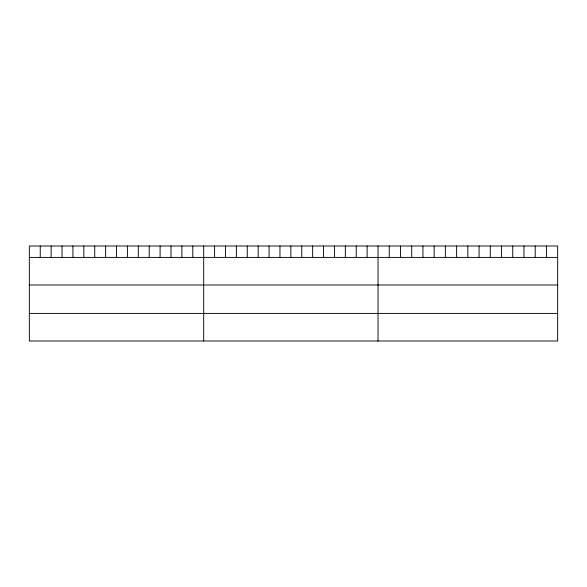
<?xml version="1.0" encoding="UTF-8"?>
<svg xmlns="http://www.w3.org/2000/svg" width="587" height="587" viewBox="0 0 587 587"><rect width="100%" height="100%" fill="white"/><g stroke="black" fill="none" stroke-linecap="round" stroke-linejoin="round"><path stroke-width="0.88" d="M557.65 257.407L557.65 341.003L29.35 341.003L29.35 245.997L557.65 245.997L557.65 257.407L29.35 257.407M29.35 284.988L557.65 284.988M29.35 313.414L557.65 313.414M546.424 245.997L546.424 257.407M535.197 245.997L535.197 257.407M523.971 245.997L523.971 257.407M512.745 245.997L512.745 257.407M501.518 245.997L501.518 257.407M490.292 245.997L490.292 257.407M479.065 245.997L479.065 257.407M467.839 245.997L467.839 257.407M456.613 245.997L456.613 257.407M445.386 245.997L445.386 257.407M434.16 245.997L434.16 257.407M422.933 245.997L422.933 257.407M411.707 245.997L411.707 257.407M400.481 245.997L400.481 257.407M389.254 245.997L389.254 257.407M378.028 245.997L378.028 341.003M367.132 245.997L367.132 257.407M356.236 245.997L356.236 257.407M345.339 245.997L345.339 257.407M334.443 245.997L334.443 257.407M323.547 245.997L323.547 257.407M312.651 245.997L312.651 257.407M301.755 245.997L301.755 257.407M290.858 245.997L290.858 257.407M279.962 245.997L279.962 257.407M269.066 245.997L269.066 257.407M258.17 245.997L258.17 257.407M247.274 245.997L247.274 257.407M236.378 245.997L236.378 257.407M225.481 245.997L225.481 257.407M214.585 245.997L214.585 257.407M203.689 245.997L203.689 341.003M192.793 245.997L192.793 257.407M181.897 245.997L181.897 257.407M171 245.997L171 257.407M160.104 245.997L160.104 257.407M149.208 245.997L149.208 257.407M138.312 245.997L138.312 257.407M127.416 245.997L127.416 257.407M116.52 245.997L116.52 257.407M105.623 245.997L105.623 257.407M94.727 245.997L94.727 257.407M83.831 245.997L83.831 257.407M72.935 245.997L72.935 257.407M62.039 245.997L62.039 257.407M51.142 245.997L51.142 257.407M40.246 245.997L40.246 257.407"/></g></svg>
